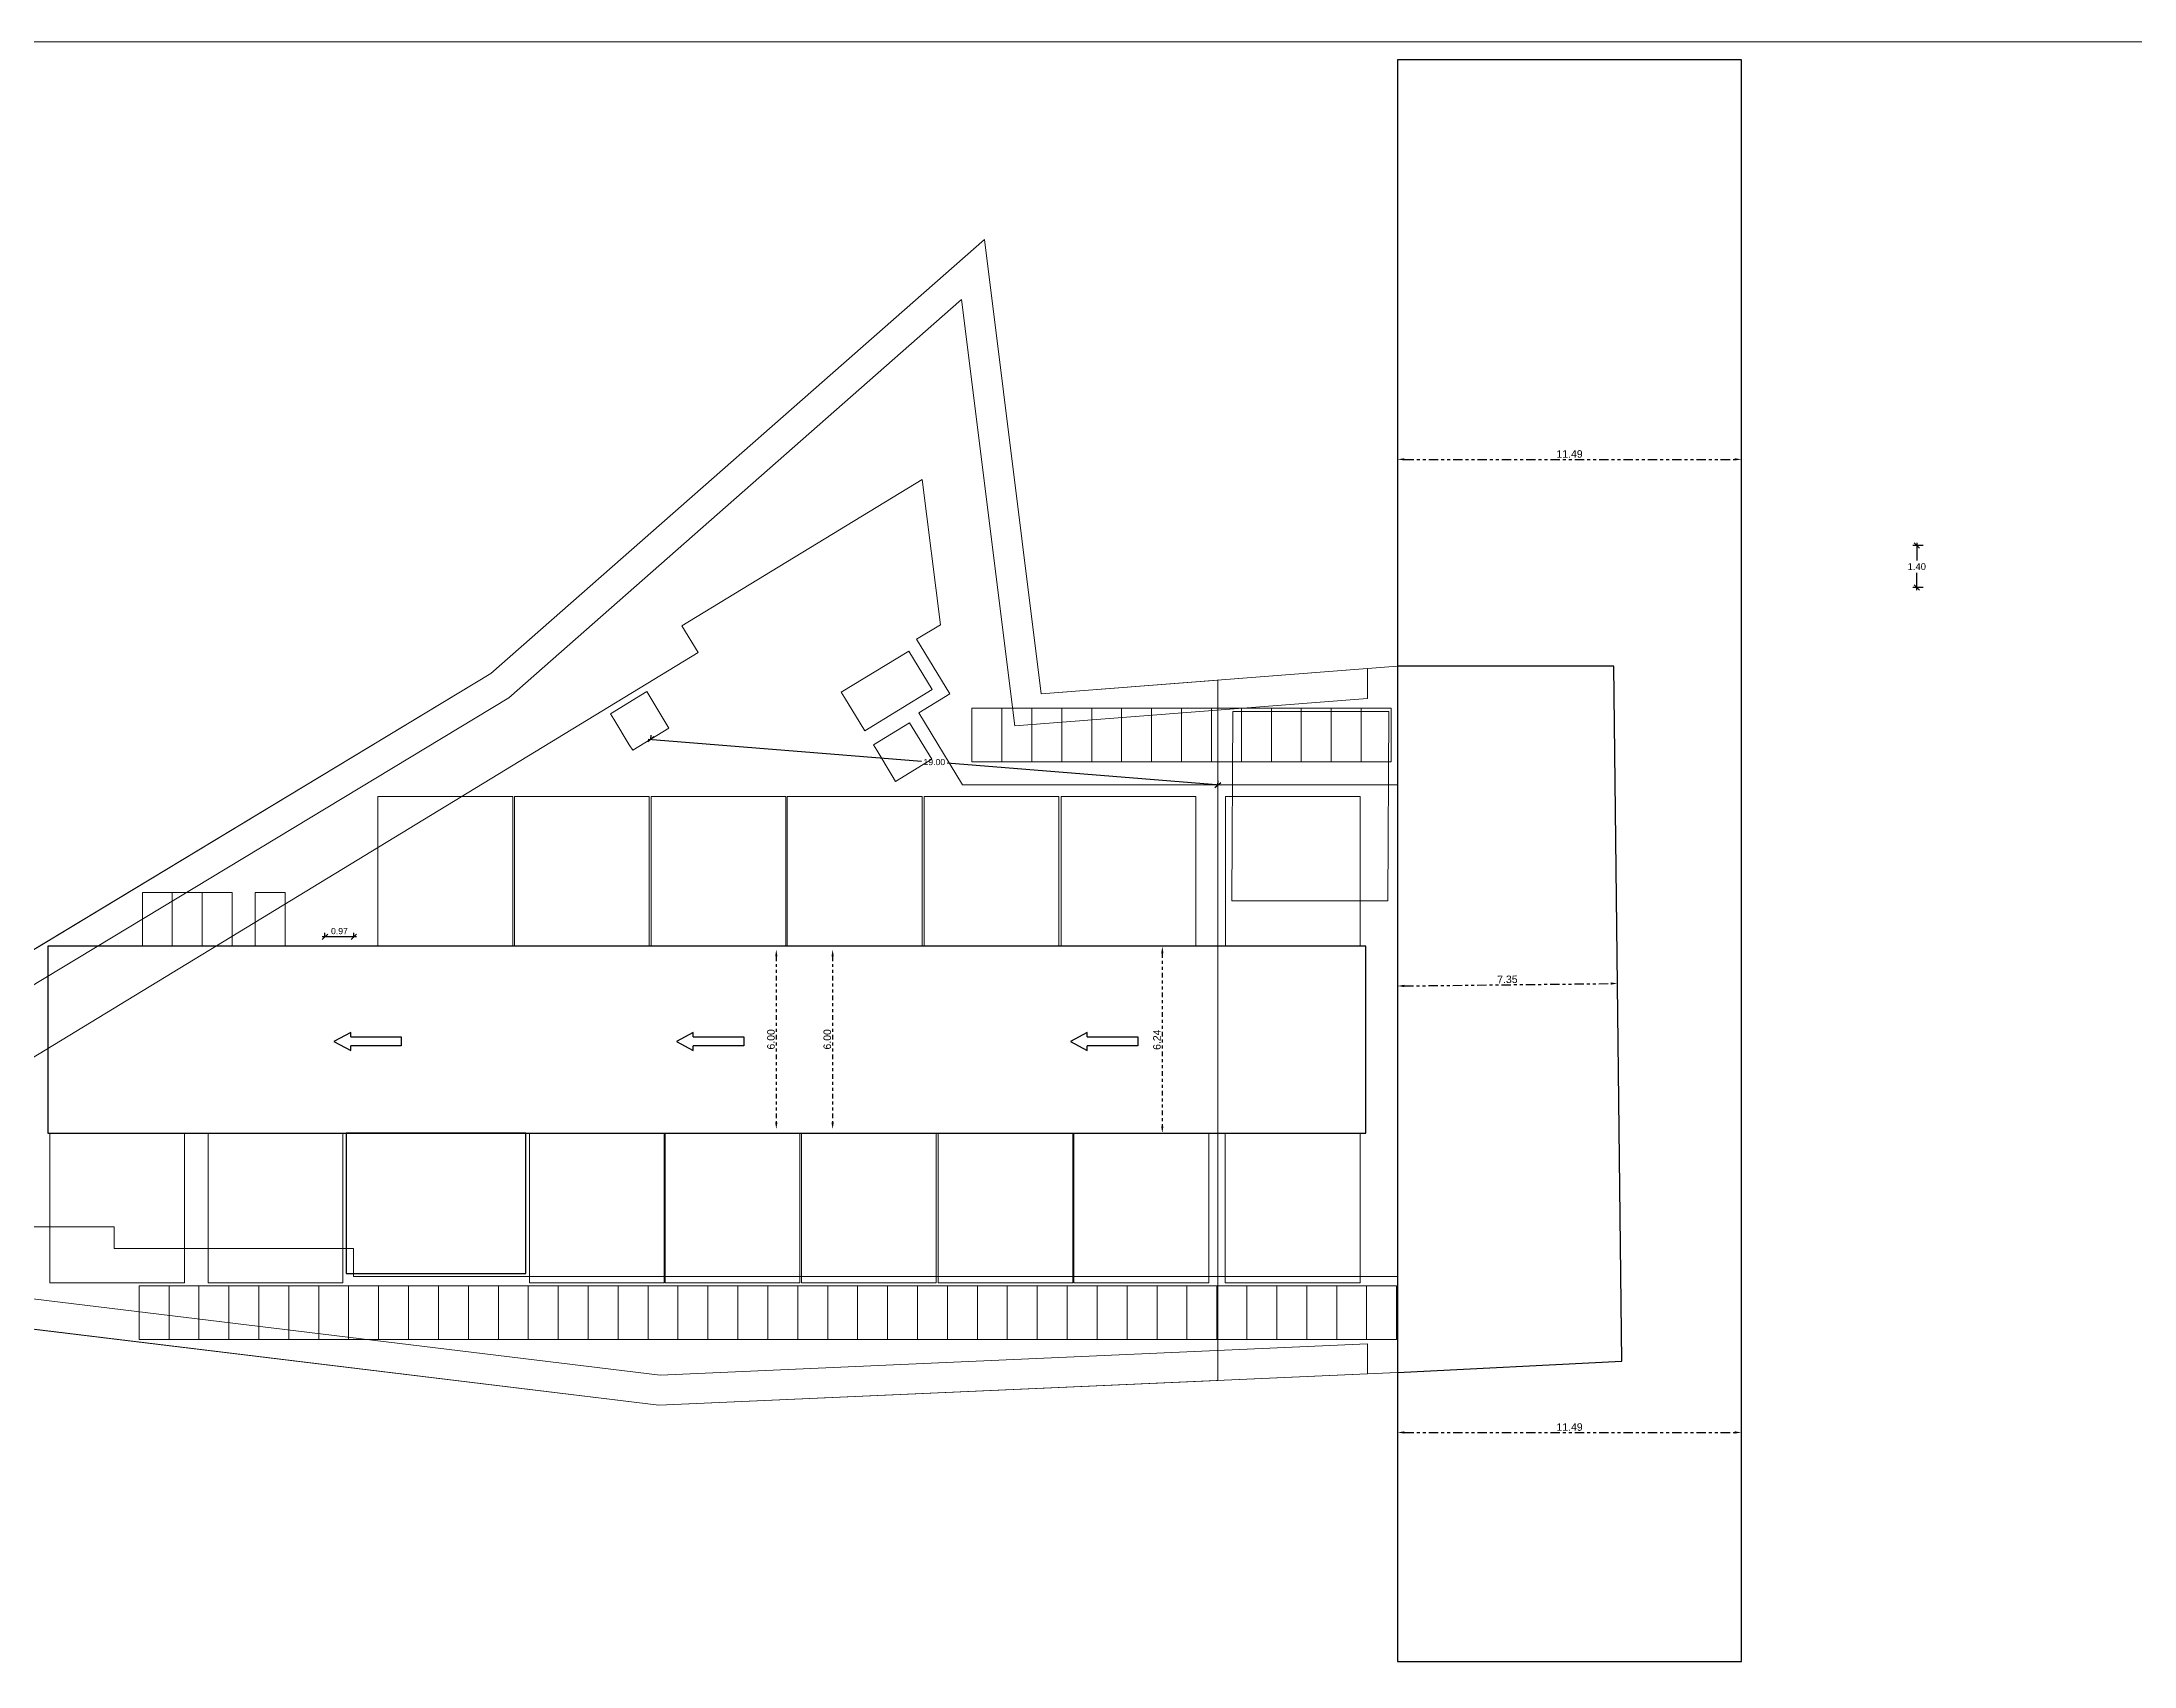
# Model space of a CAD drawing. Header units: metres. Extents: x 0 to 413, y 0 to 124.
# Drawn here: x 237.3 to 307.1, y 69.4 to 123.6 of the extents above; entities that cross this region are included whole.
import ezdxf

# ---------------------------------------------------------------- set-up
doc = ezdxf.new("R2010")
doc.units = ezdxf.units.M
doc.header["$LTSCALE"] = 0.5
doc.header["$MEASUREMENT"] = 0
doc.linetypes.add('PHANTOM2', pattern=[1.25, 0.625, -0.125, 0.125, -0.125, 0.125, -0.125])
for name, color, linetype in [('BLK_1_FLR_0_BLT_UP_AREA', 1, 'Continuous'), ('BLK_1_FLR_0_BLT_UP_AREA_DEDUCT', 1, 'Continuous'), ('BLK_1_FLR_0_COVERED_PARKING', 7, 'Continuous'), ('BLK_1_FLR_0_EXIT_WIDTH_DOOR', 2, 'Continuous'), ('BLK_1_FLR_0_LIFT_1', 30, 'Continuous'), ('BLK_1_LVL_0_BLDG_FOOT_PRINT', 1, 'Continuous'), ('BLK_1_LVL_0_FRONT_SETBACK', 2, 'Continuous'), ('BLK_1_LVL_0_SIDE_SETBACK1', 171, 'Continuous'), ('BLK_1_LVL_0_SIDE_SETBACK2', 102, 'Continuous'), ('BLK_1_PARAPET_HT', 233, 'Continuous'), ('DRIVE_WAY', 254, 'Continuous'), ('ELECTRICAL_ROOM', 4, 'Continuous'), ('FLOOR-STILT', 7, 'Continuous'), ('PER_AISLE_WIDTH', 5, 'Continuous'), ('PLOT_BOUNDARY', 70, 'Continuous'), ('ROAD_WIDTH', 1, 'Continuous'), ('RWH', 130, 'Continuous'), ('SEPTIC_TANK', 146, 'Continuous'), ('SPECIAL_PARKING', 201, 'Continuous'), ('SURRENDER_ROAD_WIDTH', 2, 'Continuous'), ('TWO_WHEELER_DRIVE_WAY', 6, 'Continuous')]:
    doc.layers.add(name, color=color, linetype=linetype)
for name, color, linetype, lineweight in [('BLK_1_FLR_0_STILT', 7, 'Continuous', 0), ('NOTIFIED_ROAD', 183, 'Continuous', 13), ('SEGREGATED_TOILET', 1, 'Continuous', 0)]:
    doc.layers.add(name, color=color, linetype=linetype, lineweight=lineweight)
doc.layers.add('PARKING_SLOT', color=30, linetype='Continuous', plot=False)
doc.layers.add('TWO_WHEELER_PARKING', color=2, linetype='Continuous', plot=False)
doc.styles.add('Arial-Bold', font='times.ttf')
doc.styles.add('style2', font='swiss.ttf')
doc.styles.add('SVN', font='arial.ttf')
doc.dimstyles.new('PLAN', dxfattribs={"dimtxt": 0.25, "dimasz": 0.23, "dimexe": 0.18, "dimexo": 0, "dimgap": 0.05, "dimtad": 1, "dimzin": 2, "dimdsep": 46, "dimtxsty": 'style2', "dimcen": 0.09, "dimse1": 1, "dimse2": 1, "dimclrd": 70, "dimclre": 50, "dimclrt": 4, "dimadec": 0, "dimazin": 0, "dimtfac": 1, "dimtofl": 0, "dimtmove": 2, "dimatfit": 3, "dimfxl": 0, "dimtvp": 0.1, "dimtolj": 1, "dimtzin": 2, "dimarcsym": 0})
doc.dimstyles.new('STY', dxfattribs={"dimscale": 0.9, "dimtxt": 0.23, "dimasz": 0.18, "dimexe": 0.15, "dimexo": 0.6, "dimgap": 0.1, "dimtad": 1, "dimtih": 1, "dimtoh": 1, "dimzin": 0, "dimdsep": 46, "dimtxsty": 'Arial-Bold', "dimblk": 'CLOSEDBLANK', "dimcen": 0.09375, "dimdle": 0.1, "dimse1": 1, "dimse2": 1, "dimadec": 0, "dimazin": 0, "dimtfac": 1, "dimtmove": 2, "dimatfit": 2, "dimfxl": 0, "dimtolj": 1, "dimtzin": 0, "dimarcsym": 0})

# ---------------------------------------------------------------- blocks, each defined once
blk = doc.blocks.new('_Oblique')
at = {"color": 0, "linetype": 'ByBlock', "lineweight": -2}
blk.add_line((-0.5, -0.5), (0.5, 0.5), dxfattribs=at)
blk = doc.blocks.new('*D163')
at = {"layer": 'BLK_1_PARAPET_HT', "color": 0, "lineweight": -2, "ltscale": 10}
for p, q in [((300.094, 106.77), (299.752, 106.77)), ((299.887, 106.86), (299.887, 106.274)), ((299.887, 105.278), (299.887, 105.864)), ((300.094, 105.368), (299.752, 105.368))]:
    blk.add_line(p, q, dxfattribs=at)
at = {"layer": 'Defpoints', "color": 0, "ltscale": 10}
for p in [(302.805, 106.77), (299.887, 105.368), (302.811, 105.368)]:
    blk.add_point(p, dxfattribs=at)
at = {"layer": 'BLK_1_PARAPET_HT', "color": 0, "lineweight": -2, "ltscale": 10, "xscale": 0.18, "yscale": 0.18, "zscale": 0.18}
for p, rotation in [((299.887, 106.77), 90), ((299.887, 105.368), 270)]:
    blk.add_blockref('_Oblique', p, dxfattribs=dict(at, rotation=rotation))
at = {"layer": 'BLK_1_PARAPET_HT', "color": 0, "lineweight": 20, "ltscale": 10, "insert": (299.887, 106.069), "char_height": 0.225, "attachment_point": 5, "style": 'SVN'}
blk.add_mtext('\\A1;1.40', dxfattribs=at)
blk = doc.blocks.new('*D192')
at = {"layer": 'Defpoints', "color": 0}
for p in [(257.602, 100.303), (276.543, 98.781), (276.543, 98.781)]:
    blk.add_point(p, dxfattribs=at)
at = {"layer": 'SEGREGATED_TOILET', "color": 0, "lineweight": -2}
for p, q in [((257.512, 100.31), (266.643, 99.577)), ((257.602, 100.303), (257.613, 100.438)), ((276.633, 98.774), (267.502, 99.508)), ((276.543, 98.781), (276.554, 98.916))]:
    blk.add_line(p, q, dxfattribs=at)
at = {"layer": 'SEGREGATED_TOILET', "color": 0, "lineweight": -2, "xscale": 0.18, "yscale": 0.18, "zscale": 0.18}
for p, rotation in [((257.602, 100.303), 175.4059049128464), ((276.543, 98.781), 355.4059049128464)]:
    blk.add_blockref('_Oblique', p, dxfattribs=dict(at, rotation=rotation))
at = {"layer": 'SEGREGATED_TOILET', "color": 0, "lineweight": 20, "insert": (267.072, 99.542), "char_height": 0.207, "attachment_point": 5, "style": 'SVN'}
blk.add_mtext('\\A1;19.00', dxfattribs=at)
blk = doc.blocks.new('*D193')
at = {"layer": 'BLK_1_FLR_0_EXIT_WIDTH_DOOR', "color": 0, "lineweight": -2, "ltscale": 10}
for p, q in [((247.777, 93.703), (246.629, 93.703)), ((246.719, 93.703), (246.719, 93.838)), ((247.687, 93.703), (247.687, 93.838))]:
    blk.add_line(p, q, dxfattribs=at)
at = {"layer": 'Defpoints', "color": 0, "ltscale": 10}
for p in [(246.719, 93.703), (246.719, 93.286), (247.687, 93.286)]:
    blk.add_point(p, dxfattribs=at)
at = {"layer": 'BLK_1_FLR_0_EXIT_WIDTH_DOOR', "color": 0, "lineweight": -2, "ltscale": 10, "xscale": 0.18, "yscale": 0.18, "zscale": 0.18, "rotation": 180}
blk.add_blockref('_Oblique', (246.719, 93.703), dxfattribs=at)
at = {"layer": 'BLK_1_FLR_0_EXIT_WIDTH_DOOR', "color": 0, "lineweight": -2, "ltscale": 10, "xscale": 0.18, "yscale": 0.18, "zscale": 0.18}
blk.add_blockref('_Oblique', (247.687, 93.703), dxfattribs=at)
at = {"layer": 'BLK_1_FLR_0_EXIT_WIDTH_DOOR', "color": 0, "lineweight": 20, "ltscale": 10, "insert": (247.203, 93.898), "char_height": 0.207, "attachment_point": 5, "style": 'SVN'}
blk.add_mtext('\\A1;0.97', dxfattribs=at)
blk = doc.blocks.new('*D234')
at = {"layer": 'Defpoints', "color": 0, "ltscale": 0.5}
for p in [(260.915, 93.286), (260.915, 87.283), (261.794, 87.283)]:
    blk.add_point(p, dxfattribs=at)
at = {"layer": 'TWO_WHEELER_DRIVE_WAY', "linetype": 'PHANTOM2', "lineweight": -2, "ltscale": 0.5}
blk.add_line((261.794, 93.056), (261.794, 87.513), dxfattribs=at)
at = {"layer": 'TWO_WHEELER_DRIVE_WAY', "ltscale": 0.5}
for points in [[(261.755, 93.056), (261.832, 93.056), (261.794, 93.286)], [(261.755, 87.513), (261.832, 87.513), (261.794, 87.283)]]:
    blk.add_solid(points, dxfattribs=at)
at = {"layer": 'TWO_WHEELER_DRIVE_WAY', "color": 4, "ltscale": 0.5, "insert": (261.615, 90.284), "char_height": 0.25, "attachment_point": 5, "rotation": 90, "style": 'style2'}
blk.add_mtext('\\A1;{\\C30;6.00}', dxfattribs=at)
blk = doc.blocks.new('*D236')
at = {"layer": 'Defpoints', "color": 0, "ltscale": 0.5}
for p in [(263.415, 93.286), (263.415, 87.283), (263.675, 87.283)]:
    blk.add_point(p, dxfattribs=at)
at = {"layer": 'DRIVE_WAY', "linetype": 'PHANTOM2', "lineweight": -2, "ltscale": 0.5}
blk.add_line((263.675, 93.056), (263.675, 87.513), dxfattribs=at)
at = {"layer": 'DRIVE_WAY', "ltscale": 0.5}
for points in [[(263.636, 93.056), (263.713, 93.056), (263.675, 93.286)], [(263.636, 87.513), (263.713, 87.513), (263.675, 87.283)]]:
    blk.add_solid(points, dxfattribs=at)
at = {"layer": 'DRIVE_WAY', "color": 4, "ltscale": 0.5, "insert": (263.496, 90.284), "char_height": 0.25, "attachment_point": 5, "rotation": 90, "style": 'style2'}
blk.add_mtext('\\A1;6.00', dxfattribs=at)
blk = doc.blocks.new('*D237')
at = {"layer": 'Defpoints', "color": 0}
for p in [(282.543, 109.794), (294.035, 109.794), (294.035, 109.649)]:
    blk.add_point(p, dxfattribs=at)
at = {"layer": 'NOTIFIED_ROAD', "linetype": 'PHANTOM2', "lineweight": -2}
blk.add_line((282.773, 109.649), (293.805, 109.649), dxfattribs=at)
at = {"layer": 'NOTIFIED_ROAD'}
for points in [[(282.773, 109.687), (282.773, 109.611), (282.543, 109.649)], [(293.805, 109.687), (293.805, 109.611), (294.035, 109.649)]]:
    blk.add_solid(points, dxfattribs=at)
at = {"layer": 'NOTIFIED_ROAD', "color": 4, "insert": (288.289, 109.828), "char_height": 0.25, "attachment_point": 5, "style": 'style2'}
blk.add_mtext('\\A1;11.49', dxfattribs=at)
blk = doc.blocks.new('*D238')
at = {"layer": 'Defpoints', "color": 0}
for p in [(282.543, 91.71), (289.892, 92.15), (289.896, 91.795)]:
    blk.add_point(p, dxfattribs=at)
at = {"layer": 'SURRENDER_ROAD_WIDTH', "linetype": 'PHANTOM2', "lineweight": -2}
blk.add_line((282.769, 92.068), (289.662, 92.147), dxfattribs=at)
at = {"layer": 'SURRENDER_ROAD_WIDTH'}
for points in [[(282.768, 92.106), (282.769, 92.03), (282.539, 92.065)], [(289.661, 92.186), (289.662, 92.109), (289.892, 92.15)]]:
    blk.add_solid(points, dxfattribs=at)
at = {"layer": 'SURRENDER_ROAD_WIDTH', "color": 4, "insert": (286.213, 92.286), "char_height": 0.25, "attachment_point": 5, "rotation": 0.65973, "style": 'style2'}
blk.add_mtext('\\A1;7.35', dxfattribs=at)
blk = doc.blocks.new('*U240')
for p, q in [((0, -200), (0, 200)), ((0, 200), (2249, 200)), ((2249, -200), (0, -200))]:
    blk.add_line(p, q)
blk.add_lwpolyline([(2249, -200), (2249, -400), (3000, 0), (2249, 400), (2249, 200)])
blk = doc.blocks.new('*D241')
at = {"layer": 'Defpoints', "color": 0}
for p in [(294.035, 77.158), (282.543, 74.986), (294.035, 74.986)]:
    blk.add_point(p, dxfattribs=at)
at = {"layer": 'ROAD_WIDTH', "linetype": 'PHANTOM2', "lineweight": -2}
blk.add_line((282.773, 77.158), (293.805, 77.158), dxfattribs=at)
at = {"layer": 'ROAD_WIDTH'}
for points in [[(282.773, 77.197), (282.773, 77.12), (282.543, 77.158)], [(293.805, 77.197), (293.805, 77.12), (294.035, 77.158)]]:
    blk.add_solid(points, dxfattribs=at)
at = {"layer": 'ROAD_WIDTH', "color": 4, "insert": (288.289, 77.337), "char_height": 0.25, "attachment_point": 5, "style": 'style2'}
blk.add_mtext('\\A1;11.49', dxfattribs=at)
blk = doc.blocks.new('*D258')
at = {"layer": 'Defpoints', "color": 0, "ltscale": 0.5}
for p in [(274.195, 93.391), (274.195, 87.153), (274.687, 87.153)]:
    blk.add_point(p, dxfattribs=at)
at = {"layer": 'PER_AISLE_WIDTH', "linetype": 'PHANTOM2', "lineweight": -2, "ltscale": 0.5}
blk.add_line((274.687, 93.161), (274.687, 87.383), dxfattribs=at)
at = {"layer": 'PER_AISLE_WIDTH', "ltscale": 0.5}
for points in [[(274.648, 93.161), (274.725, 93.161), (274.687, 93.391)], [(274.648, 87.383), (274.725, 87.383), (274.687, 87.153)]]:
    blk.add_solid(points, dxfattribs=at)
at = {"layer": 'PER_AISLE_WIDTH', "color": 4, "ltscale": 0.5, "insert": (274.508, 90.272), "char_height": 0.25, "attachment_point": 5, "rotation": 90, "style": 'style2'}
blk.add_mtext('\\A1;{\\C256;6.24}', dxfattribs=at)

msp = doc.modelspace()

# ---------------------------------------------------------------- linework, layer by layer
at = {"color": 5, "lineweight": 20, "ltscale": 0.5}
msp.add_lwpolyline([(201.111, 123.589), (413.182, 123.589), (413.182, 1.627), (201.111, 1.627)], close=True, dxfattribs=at)
at = {"layer": 'BLK_1_FLR_0_BLT_UP_AREA', "color": 18, "lineweight": 20}
msp.add_lwpolyline([(235.174, 84.024), (235.174, 88.586), (259.182, 103.196), (258.637, 104.091), (266.67, 108.979), (267.276, 104.127), (266.481, 103.643), (267.594, 101.815), (266.552, 101.181), (268.013, 98.781), (276.543, 98.781), (276.543, 82.368), (247.673, 82.368), (247.673, 83.3), (239.673, 83.3), (239.673, 84.024), (235.174, 84.024)], close=True, dxfattribs=at)
at = {"layer": 'BLK_1_FLR_0_BLT_UP_AREA_DEDUCT', "color": 18, "lineweight": 20}
msp.add_lwpolyline([(235.174, 84.024), (235.174, 88.586), (259.182, 103.196), (258.637, 104.091), (266.67, 108.979), (267.276, 104.127), (266.481, 103.643), (267.594, 101.815), (266.552, 101.181), (268.013, 98.781), (276.543, 98.781), (276.543, 82.368), (247.673, 82.368), (247.673, 83.3), (239.673, 83.3), (239.673, 84.024), (235.174, 84.024)], close=True, dxfattribs=at)
at = {"layer": 'BLK_1_FLR_0_COVERED_PARKING', "color": 173, "lineweight": 20}
msp.add_lwpolyline([(235.174, 84.024), (235.174, 88.586), (259.182, 103.196), (258.637, 104.091), (266.67, 108.979), (267.276, 104.127), (266.481, 103.643), (267.594, 101.815), (266.552, 101.181), (268.013, 98.781), (276.543, 98.781), (276.543, 82.368), (247.673, 82.368), (247.673, 83.3), (239.673, 83.3), (239.673, 84.024), (235.174, 84.024)], close=True, dxfattribs=at)
at = {"layer": 'BLK_1_FLR_0_LIFT_1', "lineweight": 20}
for points in [[(267.004, 101.96), (266.219, 103.25), (263.964, 101.877), (264.076, 101.694), (264.596, 100.839), (264.749, 100.587)], [(266.247, 100.855), (265.035, 100.118), (265.147, 99.934), (265.667, 99.08), (265.779, 98.896), (266.99, 99.634)]]:
    msp.add_lwpolyline(points, close=True, dxfattribs=at)
at = {"layer": 'BLK_1_FLR_0_STILT', "color": 113, "lineweight": 20}
msp.add_lwpolyline([(235.174, 84.024), (235.174, 88.586), (259.182, 103.196), (258.637, 104.091), (266.67, 108.979), (267.276, 104.127), (266.481, 103.643), (267.594, 101.815), (266.552, 101.181), (268.013, 98.781), (276.543, 98.781), (276.543, 82.368), (247.673, 82.368), (247.673, 83.3), (239.673, 83.3), (239.673, 84.024), (235.174, 84.024)], close=True, dxfattribs=at)
at = {"layer": 'BLK_1_LVL_0_BLDG_FOOT_PRINT', "color": 1, "lineweight": 20, "ltscale": 10}
msp.add_lwpolyline([(235.174, 84.024), (235.174, 88.586), (259.182, 103.196), (258.637, 104.091), (266.67, 108.979), (267.276, 104.127), (266.481, 103.643), (267.594, 101.815), (266.552, 101.181), (268.013, 98.781), (276.543, 98.781), (276.543, 82.368), (247.673, 82.368), (247.673, 83.3), (239.673, 83.3), (239.673, 84.024), (235.174, 84.024)], close=True, dxfattribs=at)
at = {"layer": 'BLK_1_LVL_0_FRONT_SETBACK', "color": 2, "lineweight": 20, "ltscale": 400}
msp.add_lwpolyline([(276.543, 98.781), (276.543, 82.368), (282.543, 82.368), (282.543, 98.781)], close=True, dxfattribs=at)
at = {"layer": 'BLK_1_LVL_0_SIDE_SETBACK1', "color": 171, "lineweight": 20, "ltscale": 400}
msp.add_lwpolyline([(235.174, 92.184), (235.174, 88.586), (259.182, 103.196), (258.637, 104.091), (266.67, 108.979), (267.276, 104.127), (266.481, 103.643), (267.594, 101.815), (266.552, 101.181), (268.013, 98.781), (276.543, 98.781), (276.543, 102.276), (270.639, 101.818), (268.742, 116.987), (252.263, 102.498), (235.174, 92.184)], close=True, dxfattribs=at)
at = {"layer": 'BLK_1_LVL_0_SIDE_SETBACK2', "color": 102, "lineweight": 20, "ltscale": 400}
msp.add_lwpolyline([(235.174, 84.024), (235.174, 80.825), (257.871, 78.069), (276.543, 78.898), (276.543, 82.368), (247.673, 82.368), (247.673, 83.3), (239.673, 83.3), (239.673, 84.024)], close=True, dxfattribs=at)
at = {"layer": 'DRIVE_WAY', "color": 254, "ltscale": 0.5}
msp.add_lwpolyline([(281.481, 93.391), (237.462, 93.391), (237.462, 87.153), (281.481, 87.153)], close=True, dxfattribs=at)
at = {"layer": 'ELECTRICAL_ROOM', "color": 7, "ltscale": 0.5}
msp.add_lwpolyline([(247.429, 82.466), (253.429, 82.466), (253.429, 87.153), (247.429, 87.153)], close=True, dxfattribs=at)
at = {"layer": 'FLOOR-STILT', "color": 161, "linetype": 'ByBlock', "lineweight": 20}
msp.add_line((276.543, 93.364), (276.543, 87.364), dxfattribs=at)
at = {"layer": 'NOTIFIED_ROAD', "color": 1}
msp.add_lwpolyline([(294.035, 122.985), (282.543, 122.985), (282.543, 69.508), (294.035, 69.508)], close=True, dxfattribs=at)
at = {"layer": 'PARKING_SLOT', "color": 30, "linetype": 'Continuous', "lineweight": 20}
for points in [[(252.989, 93.391), (248.489, 93.391), (248.489, 98.391), (252.989, 98.391)], [(257.552, 93.391), (253.052, 93.391), (253.052, 98.391), (257.552, 98.391)], [(262.111, 93.391), (257.611, 93.391), (257.611, 98.391), (262.111, 98.391)], [(266.661, 93.391), (262.161, 93.391), (262.161, 98.391), (266.661, 98.391)], [(271.234, 93.391), (266.734, 93.391), (266.734, 98.391), (271.234, 98.391)], [(275.808, 93.391), (271.308, 93.391), (271.308, 98.391), (275.808, 98.391)], [(281.292, 93.391), (276.792, 93.391), (276.792, 98.391), (281.292, 98.391)], [(242.031, 82.153), (237.531, 82.153), (237.531, 87.153), (242.031, 87.153)], [(247.315, 82.153), (242.815, 82.153), (242.815, 87.153), (247.315, 87.153)], [(258.047, 82.153), (253.547, 82.153), (253.547, 87.153), (258.047, 87.153)], [(262.578, 82.153), (258.078, 82.153), (258.078, 87.153), (262.578, 87.153)], [(267.134, 82.153), (262.634, 82.153), (262.634, 87.153), (267.134, 87.153)], [(271.696, 82.153), (267.196, 82.153), (267.196, 87.153), (271.696, 87.153)], [(276.235, 82.153), (271.735, 82.153), (271.735, 87.153), (276.235, 87.153)], [(281.291, 82.153), (276.791, 82.153), (276.791, 87.153), (281.291, 87.153)]]:
    msp.add_lwpolyline(points, close=True, dxfattribs=at)
at = {"layer": 'PER_AISLE_WIDTH', "ltscale": 0.5}
msp.add_lwpolyline([(281.481, 93.391), (237.462, 93.391), (237.462, 87.153), (281.481, 87.153)], close=True, dxfattribs=at)
at = {"layer": 'PLOT_BOUNDARY', "color": 70, "linetype": 'ByBlock', "lineweight": 20}
msp.add_lwpolyline([(282.543, 79.164), (257.871, 78.069), (257.871, 78.069), (232.887, 81.102), (209.852, 75.655), (209.499, 76.687), (252.263, 102.498), (268.742, 116.987), (268.742, 116.987), (268.742, 116.987), (270.639, 101.818), (282.543, 102.741), (282.543, 79.164)], close=True, dxfattribs=at)
at = {"layer": 'ROAD_WIDTH'}
msp.add_lwpolyline([(294.035, 122.985), (282.543, 122.985), (282.543, 69.508), (294.035, 69.508)], close=True, dxfattribs=at)
at = {"layer": 'RWH', "color": 130, "linetype": 'ByBlock', "lineweight": 20}
msp.add_lwpolyline([(281.543, 101.66), (281.543, 102.663), (270.639, 101.818), (268.742, 116.987), (268.742, 116.987), (268.742, 116.987), (252.263, 102.498), (209.499, 76.687), (209.852, 75.655), (232.887, 81.102), (257.871, 78.069), (257.871, 78.069), (281.543, 79.12), (281.543, 80.121), (257.909, 79.072), (232.831, 82.117), (212.44, 77.294), (252.857, 101.688), (267.984, 114.989), (269.765, 100.747)], close=True, dxfattribs=at)
at = {"layer": 'SEGREGATED_TOILET', "lineweight": 20}
msp.add_lwpolyline([(257.465, 101.893), (256.253, 101.156), (256.364, 100.972), (256.884, 100.118), (256.996, 99.934), (258.208, 100.672)], close=True, dxfattribs=at)
at = {"layer": 'SEPTIC_TANK', "linetype": 'ByBlock', "lineweight": 20}
msp.add_lwpolyline([(277.037, 101.234), (282.257, 101.234), (282.223, 94.911), (277.003, 94.911), (277.037, 101.234)], close=True, dxfattribs=at)
at = {"layer": 'SPECIAL_PARKING', "linetype": 'Continuous', "lineweight": 20}
for points in [[(281.292, 98.391), (276.792, 98.391), (276.792, 93.391), (281.292, 93.391)], [(276.235, 87.153), (271.735, 87.153), (271.735, 82.153), (276.235, 82.153)], [(281.291, 87.153), (276.791, 87.153), (276.791, 82.153), (281.291, 82.153)]]:
    msp.add_lwpolyline(points, close=True, dxfattribs=at)
at = {"layer": 'SURRENDER_ROAD_WIDTH'}
msp.add_lwpolyline([(282.543, 79.164), (290.037, 79.54), (289.77, 102.741), (282.543, 102.741)], close=True, dxfattribs=at)
at = {"layer": 'TWO_WHEELER_DRIVE_WAY', "color": 6, "ltscale": 0.5}
msp.add_lwpolyline([(281.481, 93.391), (237.462, 93.391), (237.462, 87.153), (281.481, 87.153)], close=True, dxfattribs=at)
at = {"layer": 'TWO_WHEELER_PARKING', "color": 2, "lineweight": 20}
for points in [[(269.328, 99.545), (268.328, 99.545), (268.328, 101.345), (269.328, 101.345)], [(269.328, 99.545), (270.328, 99.545), (270.328, 101.345), (269.328, 101.345)], [(271.328, 99.545), (270.328, 99.545), (270.328, 101.345), (271.328, 101.345)], [(271.328, 99.545), (272.328, 99.545), (272.328, 101.345), (271.328, 101.345)], [(273.328, 99.545), (272.328, 99.545), (272.328, 101.345), (273.328, 101.345)], [(273.328, 99.545), (274.328, 99.545), (274.328, 101.345), (273.328, 101.345)], [(275.328, 99.545), (274.328, 99.545), (274.328, 101.345), (275.328, 101.345)], [(275.328, 99.545), (276.328, 99.545), (276.328, 101.345), (275.328, 101.345)], [(277.328, 99.545), (276.328, 99.545), (276.328, 101.345), (277.328, 101.345)], [(277.328, 99.545), (278.328, 99.545), (278.328, 101.345), (277.328, 101.345)], [(279.328, 99.545), (278.328, 99.545), (278.328, 101.345), (279.328, 101.345)], [(279.328, 99.545), (280.328, 99.545), (280.328, 101.345), (279.328, 101.345)], [(281.328, 99.545), (280.328, 99.545), (280.328, 101.345), (281.328, 101.345)], [(281.328, 99.545), (282.328, 99.545), (282.328, 101.345), (281.328, 101.345)], [(241.62, 93.391), (240.62, 93.391), (240.62, 95.191), (241.62, 95.191)], [(241.62, 93.391), (242.62, 93.391), (242.62, 95.191), (241.62, 95.191)], [(243.62, 93.391), (242.62, 93.391), (242.62, 95.191), (243.62, 95.191)], [(245.385, 93.391), (244.385, 93.391), (244.385, 95.191), (245.385, 95.191)], [(240.51, 80.259), (241.51, 80.259), (241.51, 82.059), (240.51, 82.059)], [(242.51, 80.259), (241.51, 80.259), (241.51, 82.059), (242.51, 82.059)], [(242.51, 80.259), (243.51, 80.259), (243.51, 82.059), (242.51, 82.059)], [(244.51, 80.259), (243.51, 80.259), (243.51, 82.059), (244.51, 82.059)], [(244.51, 80.259), (245.51, 80.259), (245.51, 82.059), (244.51, 82.059)], [(246.51, 80.259), (245.51, 80.259), (245.51, 82.059), (246.51, 82.059)], [(246.51, 80.259), (247.51, 80.259), (247.51, 82.059), (246.51, 82.059)], [(248.51, 80.259), (247.51, 80.259), (247.51, 82.059), (248.51, 82.059)], [(248.51, 80.259), (249.51, 80.259), (249.51, 82.059), (248.51, 82.059)], [(250.51, 80.259), (249.51, 80.259), (249.51, 82.059), (250.51, 82.059)], [(250.51, 80.259), (251.51, 80.259), (251.51, 82.059), (250.51, 82.059)], [(252.51, 80.259), (251.51, 80.259), (251.51, 82.059), (252.51, 82.059)], [(252.51, 80.259), (253.51, 80.259), (253.51, 82.059), (252.51, 82.059)], [(254.51, 80.259), (253.51, 80.259), (253.51, 82.059), (254.51, 82.059)], [(254.51, 80.259), (255.51, 80.259), (255.51, 82.059), (254.51, 82.059)], [(256.51, 80.259), (255.51, 80.259), (255.51, 82.059), (256.51, 82.059)], [(256.51, 80.259), (257.51, 80.259), (257.51, 82.059), (256.51, 82.059)], [(258.51, 80.259), (257.51, 80.259), (257.51, 82.059), (258.51, 82.059)], [(258.51, 80.259), (259.51, 80.259), (259.51, 82.059), (258.51, 82.059)], [(260.51, 80.259), (259.51, 80.259), (259.51, 82.059), (260.51, 82.059)], [(260.51, 80.259), (261.51, 80.259), (261.51, 82.059), (260.51, 82.059)], [(261.51, 80.259), (262.51, 80.259), (262.51, 82.059), (261.51, 82.059)], [(263.51, 80.259), (262.51, 80.259), (262.51, 82.059), (263.51, 82.059)], [(263.51, 80.259), (264.51, 80.259), (264.51, 82.059), (263.51, 82.059)], [(265.51, 80.259), (264.51, 80.259), (264.51, 82.059), (265.51, 82.059)], [(265.51, 80.259), (266.51, 80.259), (266.51, 82.059), (265.51, 82.059)], [(267.51, 80.259), (266.51, 80.259), (266.51, 82.059), (267.51, 82.059)], [(267.51, 80.259), (268.51, 80.259), (268.51, 82.059), (267.51, 82.059)], [(269.51, 80.259), (268.51, 80.259), (268.51, 82.059), (269.51, 82.059)], [(269.51, 80.259), (270.51, 80.259), (270.51, 82.059), (269.51, 82.059)], [(271.51, 80.259), (270.51, 80.259), (270.51, 82.059), (271.51, 82.059)], [(271.51, 80.259), (272.51, 80.259), (272.51, 82.059), (271.51, 82.059)], [(273.51, 80.259), (272.51, 80.259), (272.51, 82.059), (273.51, 82.059)], [(273.51, 80.259), (274.51, 80.259), (274.51, 82.059), (273.51, 82.059)], [(275.51, 80.259), (274.51, 80.259), (274.51, 82.059), (275.51, 82.059)], [(275.51, 80.259), (276.51, 80.259), (276.51, 82.059), (275.51, 82.059)], [(277.51, 80.259), (276.51, 80.259), (276.51, 82.059), (277.51, 82.059)], [(277.51, 80.259), (278.51, 80.259), (278.51, 82.059), (277.51, 82.059)], [(279.51, 80.259), (278.51, 80.259), (278.51, 82.059), (279.51, 82.059)], [(279.51, 80.259), (280.51, 80.259), (280.51, 82.059), (279.51, 82.059)], [(281.51, 80.259), (280.51, 80.259), (280.51, 82.059), (281.51, 82.059)], [(281.51, 80.259), (282.51, 80.259), (282.51, 82.059), (281.51, 82.059)]]:
    msp.add_lwpolyline(points, close=True, dxfattribs=at)

# ---------------------------------------------------------------- block references
at = {"layer": 'TWO_WHEELER_DRIVE_WAY', "color": 6, "ltscale": 0.5, "xscale": 0.00075, "yscale": 0.00075, "zscale": 0.00075, "rotation": 180}
for p in [(249.269, 90.213), (260.705, 90.213), (273.868, 90.213)]:
    msp.add_blockref('*U240', p, dxfattribs=at)

# ---------------------------------------------------------------- dimensions: what is measured, and where the dimension line sits
at = {"layer": 'BLK_1_FLR_0_EXIT_WIDTH_DOOR', "lineweight": 20, "ltscale": 10}
dim = msp.add_aligned_dim(p1=(247.687, 93.286), p2=(246.719, 93.286), distance=-0.416, dimstyle='STY', override={"dimasz": 0.2, "dimtxsty": 'SVN', "dimblk1": 'Oblique', "dimblk2": 'Oblique', "dimsah": 1, "dimse1": 0, "dimse2": 0, "dimfxl": 0.23, "dimfxlon": 1, "dimtfill": 1, "dimarcsym": 1}, dxfattribs=at)
dim.commit()
dim.dimension.update_dxf_attribs({"geometry": '*D193', "text_midpoint": (247.203, 93.898)})
at = {"layer": 'BLK_1_PARAPET_HT', "lineweight": 20, "ltscale": 10}
dim = msp.add_linear_dim(base=(299.887, 105.368), p1=(302.805, 106.77), p2=(302.811, 105.368), angle=90, dimstyle='STY', override={"dimtxt": 0.25, "dimasz": 0.2, "dimtxsty": 'SVN', "dimblk1": 'Oblique', "dimblk2": 'Oblique', "dimsah": 1, "dimse1": 0, "dimse2": 0, "dimfxl": 0.23, "dimfxlon": 1, "dimtfill": 1, "dimarcsym": 1}, dxfattribs=at)
dim.commit()
dim.dimension.update_dxf_attribs({"geometry": '*D163', "text_midpoint": (299.887, 106.069)})
at = {"layer": 'DRIVE_WAY', "ltscale": 0.5}
dim = msp.add_aligned_dim(p1=(263.415, 93.286), p2=(263.415, 87.283), distance=0.26, dimstyle='PLAN', override={"dimclrd": 256, "dimfxl": 0.18, "dimfxlon": 1, "dimarcsym": 2}, dxfattribs=at)
dim.commit()
dim.dimension.update_dxf_attribs({"geometry": '*D236', "text_midpoint": (263.496, 90.284)})
at = {"layer": 'NOTIFIED_ROAD', "color": 1}
dim = msp.add_aligned_dim(p1=(282.543, 109.794), p2=(294.035, 109.794), distance=-0.144, dimstyle='PLAN', override={"dimclrd": 256, "dimfxl": 0.18, "dimfxlon": 1, "dimarcsym": 2}, dxfattribs=at)
dim.commit()
dim.dimension.update_dxf_attribs({"geometry": '*D237', "text_midpoint": (288.289, 109.828)})
at = {"layer": 'PER_AISLE_WIDTH', "ltscale": 0.5}
dim = msp.add_aligned_dim(p1=(274.195, 93.391), p2=(274.195, 87.153), distance=0.492, text='{\\C256;<>}', dimstyle='PLAN', override={"dimclrd": 256, "dimfxl": 0.18, "dimfxlon": 1, "dimarcsym": 2}, dxfattribs=at)
dim.commit()
dim.dimension.update_dxf_attribs({"geometry": '*D258', "text_midpoint": (274.508, 90.272)})
at = {"layer": 'ROAD_WIDTH'}
dim = msp.add_aligned_dim(p1=(282.543, 74.986), p2=(294.035, 74.986), distance=2.172, dimstyle='PLAN', override={"dimclrd": 256, "dimfxl": 0.18, "dimfxlon": 1, "dimarcsym": 2}, dxfattribs=at)
dim.commit()
dim.dimension.update_dxf_attribs({"geometry": '*D241', "text_midpoint": (288.289, 77.337)})
at = {"layer": 'SEGREGATED_TOILET', "lineweight": 20}
dim = msp.add_aligned_dim(p1=(257.602, 100.303), p2=(276.543, 98.781), distance=0, dimstyle='STY', override={"dimasz": 0.2, "dimtxsty": 'SVN', "dimblk1": 'Oblique', "dimblk2": 'Oblique', "dimsah": 1, "dimse1": 0, "dimse2": 0, "dimfxl": 0.23, "dimfxlon": 1, "dimtfill": 1, "dimarcsym": 1}, dxfattribs=at)
dim.commit()
dim.dimension.update_dxf_attribs({"geometry": '*D192', "text_midpoint": (267.072, 99.542)})
at = {"layer": 'SURRENDER_ROAD_WIDTH'}
dim = msp.add_aligned_dim(p1=(282.543, 91.71), p2=(289.896, 91.795), distance=0.355, dimstyle='PLAN', override={"dimclrd": 256, "dimfxl": 0.18, "dimfxlon": 1, "dimarcsym": 2}, dxfattribs=at)
dim.commit()
dim.dimension.update_dxf_attribs({"geometry": '*D238', "text_midpoint": (286.213, 92.286)})
at = {"layer": 'TWO_WHEELER_DRIVE_WAY', "color": 6, "ltscale": 0.5}
dim = msp.add_aligned_dim(p1=(260.915, 93.286), p2=(260.915, 87.283), distance=0.879, text='{\\C30;<>}', dimstyle='PLAN', override={"dimclrd": 256, "dimfxl": 0.18, "dimfxlon": 1, "dimarcsym": 2}, dxfattribs=at)
dim.commit()
dim.dimension.update_dxf_attribs({"geometry": '*D234', "text_midpoint": (261.615, 90.284)})

doc.saveas('drawing.dxf')
